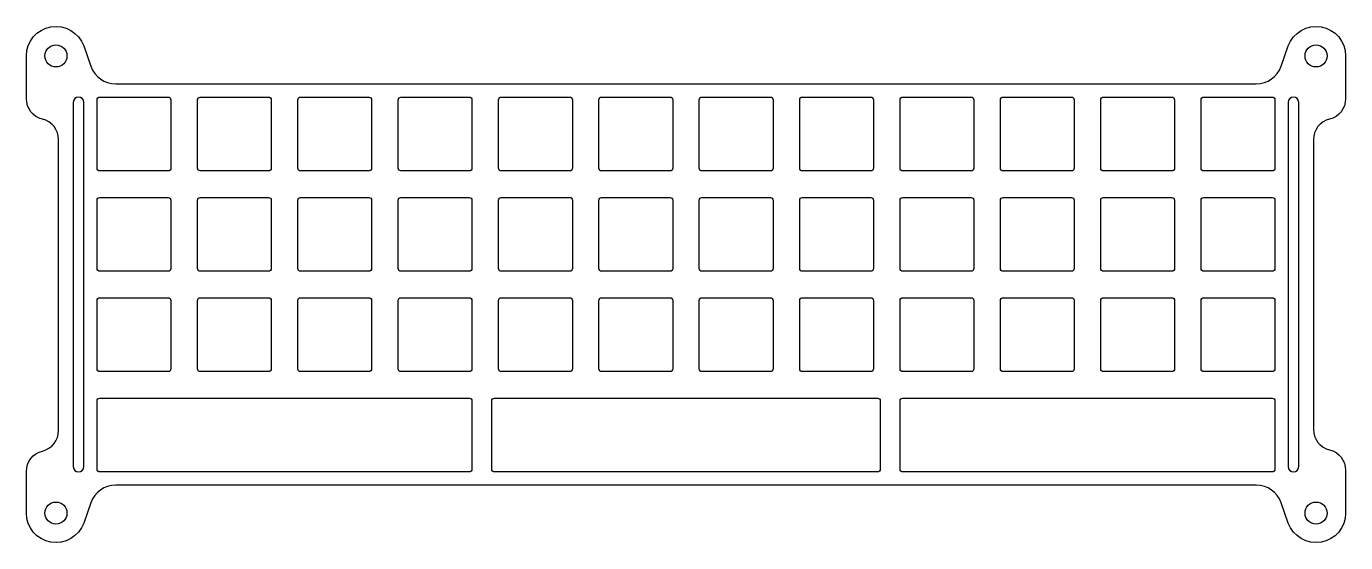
# Model space of a CAD drawing. Header units: millimetres. Extents: x -11 to 240, y -87 to 11.
import ezdxf

# ---------------------------------------------------------------- set-up
doc = ezdxf.new("R2010")
doc.units = ezdxf.units.MM
doc.layers.get('0').update_dxf_attribs({"linetype": 'CONTINUOUS'})

msp = doc.modelspace()

# ---------------------------------------------------------------- linework, layer by layer
for points in [[(-0.03, -83.38, -0.842319), (-10.9, -81.5), (-10.9, -73.6, -0.345602), (-7.85, -69.71, 0.345602), (-4.8, -65.83), (-4.8, -10.6, 0.345602), (-7.85, -6.71, -0.345602), (-10.9, -2.83), (-10.9, 5.3, -0.842319), (-0.03, 7.18), (1.34, 3.33, 0.317374), (6.05, 0), (222.55, 0, 0.317374), (227.26, 3.33), (228.63, 7.18, -0.842319), (239.5, 5.3), (239.5, -2.83, -0.345602), (236.45, -6.71, 0.345602), (233.4, -10.6), (233.4, -65.6, 0.345602), (236.45, -69.49, -0.345602), (239.5, -73.37), (239.5, -81.5, -0.842319), (228.63, -83.38), (227.26, -79.53, 0.317374), (222.55, -76.2), (6.05, -76.2, 0.317374), (1.34, -79.53)], [(0, -72.68), (0, -3.52, 1), (-2, -3.52), (-2, -72.68, 1)], [(3.02, -16.53, -0.414214), (2.52, -16.02), (2.52, -3.02, -0.414214), (3.02, -2.53), (16.02, -2.53, -0.414214), (16.52, -3.02), (16.52, -16.02, -0.414214), (16.02, -16.53)], [(35.58, -16.02, -0.414214), (35.08, -16.53), (22.07, -16.53, -0.414214), (21.58, -16.02), (21.58, -3.02, -0.414214), (22.07, -2.53), (35.08, -2.53, -0.414214), (35.58, -3.02)], [(41.12, -16.53, -0.414214), (40.62, -16.02), (40.62, -3.02, -0.414214), (41.12, -2.53), (54.13, -2.53, -0.414214), (54.62, -3.02), (54.62, -16.02, -0.414214), (54.13, -16.53)], [(73.17, -2.53, -0.414214), (73.67, -3.02), (73.67, -16.02, -0.414214), (73.17, -16.53), (60.17, -16.53, -0.414214), (59.68, -16.02), (59.68, -3.02, -0.414214), (60.17, -2.53)], [(92.73, -16.02, -0.414214), (92.22, -16.53), (79.22, -16.53, -0.414214), (78.72, -16.02), (78.72, -3.02, -0.414214), (79.22, -2.53), (92.22, -2.53, -0.414214), (92.73, -3.02)], [(98.28, -16.53, -0.414214), (97.78, -16.02), (97.78, -3.02, -0.414214), (98.28, -2.53), (111.28, -2.53, -0.414214), (111.78, -3.02), (111.78, -16.02, -0.414214), (111.28, -16.53)], [(116.83, -3.02, -0.414214), (117.33, -2.53), (130.32, -2.53, -0.414214), (130.82, -3.02), (130.82, -16.02, -0.414214), (130.32, -16.53), (117.33, -16.53, -0.414214), (116.83, -16.02)], [(135.88, -16.02), (135.88, -3.02, -0.414214), (136.38, -2.53), (149.38, -2.53, -0.414214), (149.88, -3.02), (149.88, -16.02, -0.414214), (149.38, -16.53), (136.38, -16.53, -0.414214)], [(155.43, -16.53, -0.414214), (154.93, -16.02), (154.93, -3.02, -0.414214), (155.43, -2.53), (168.43, -2.53, -0.414214), (168.93, -3.02), (168.93, -16.02, -0.414214), (168.43, -16.53)], [(187.97, -16.02, -0.414214), (187.47, -16.53), (174.48, -16.53, -0.414214), (173.98, -16.02), (173.98, -3.02, -0.414214), (174.48, -2.53), (187.47, -2.53, -0.414214), (187.97, -3.02)], [(193.53, -16.53, -0.414214), (193.03, -16.02), (193.03, -3.02, -0.414214), (193.53, -2.53), (206.53, -2.53, -0.414214), (207.03, -3.02), (207.03, -16.02, -0.414214), (206.53, -16.53)], [(225.58, -2.53, -0.414214), (226.08, -3.02), (226.08, -16.02, -0.414214), (225.58, -16.53), (212.57, -16.53, -0.414214), (212.07, -16.02), (212.07, -3.02, -0.414214), (212.57, -2.53)], [(230.6, -72.68), (230.6, -3.52, 1), (228.6, -3.52), (228.6, -72.68, 1)], [(2.52, -35.08), (2.52, -22.07, -0.414214), (3.02, -21.58), (16.02, -21.58, -0.414214), (16.52, -22.07), (16.52, -35.08, -0.414214), (16.02, -35.58), (3.02, -35.58, -0.414214)], [(35.08, -21.58, -0.414214), (35.58, -22.07), (35.58, -35.08, -0.414214), (35.08, -35.58), (22.07, -35.58, -0.414214), (21.58, -35.08), (21.58, -22.07, -0.414214), (22.07, -21.58)], [(54.13, -35.58), (41.12, -35.58, -0.414214), (40.62, -35.08), (40.62, -22.07, -0.414214), (41.12, -21.58), (54.13, -21.58, -0.414214), (54.62, -22.07), (54.62, -35.08, -0.414214)], [(59.68, -35.08), (59.68, -22.07, -0.414214), (60.17, -21.58), (73.17, -21.58, -0.414214), (73.67, -22.07), (73.67, -35.08, -0.414214), (73.17, -35.58), (60.17, -35.58, -0.414214)], [(79.22, -35.58, -0.414214), (78.72, -35.08), (78.72, -22.07, -0.414214), (79.22, -21.58), (92.22, -21.58, -0.414214), (92.73, -22.07), (92.73, -35.08, -0.414214), (92.22, -35.58)], [(111.78, -35.08, -0.414214), (111.28, -35.58), (98.28, -35.58, -0.414214), (97.78, -35.08), (97.78, -22.07, -0.414214), (98.28, -21.58), (111.28, -21.58, -0.414214), (111.78, -22.07)], [(117.33, -35.58, -0.414214), (116.83, -35.08), (116.83, -22.07, -0.414214), (117.33, -21.58), (130.32, -21.58, -0.414214), (130.82, -22.07), (130.82, -35.08, -0.414214), (130.32, -35.58)], [(149.38, -21.58, -0.414214), (149.88, -22.07), (149.88, -35.08, -0.414214), (149.38, -35.58), (136.38, -35.58, -0.414214), (135.88, -35.08), (135.88, -22.07, -0.414214), (136.38, -21.58)], [(154.93, -35.08), (154.93, -22.07, -0.414214), (155.43, -21.58), (168.43, -21.58, -0.414214), (168.93, -22.07), (168.93, -35.08, -0.414214), (168.43, -35.58), (155.43, -35.58, -0.414214)], [(187.47, -35.58), (174.48, -35.58, -0.414214), (173.98, -35.08), (173.98, -22.07, -0.414214), (174.48, -21.58), (187.47, -21.58, -0.414214), (187.97, -22.07), (187.97, -35.08, -0.414214)], [(206.53, -35.58), (193.53, -35.58, -0.414214), (193.03, -35.08), (193.03, -22.07, -0.414214), (193.53, -21.58), (206.53, -21.58, -0.414214), (207.03, -22.07), (207.03, -35.08, -0.414214)], [(212.07, -35.08), (212.07, -22.07, -0.414214), (212.57, -21.58), (225.58, -21.58, -0.414214), (226.08, -22.07), (226.08, -35.08, -0.414214), (225.58, -35.58), (212.57, -35.58, -0.414214)], [(3.02, -54.63, -0.414214), (2.52, -54.13), (2.52, -41.12, -0.414214), (3.02, -40.62), (16.02, -40.62, -0.414214), (16.52, -41.12), (16.52, -54.13, -0.414214), (16.02, -54.63)], [(35.58, -54.13, -0.414214), (35.08, -54.63), (22.07, -54.63, -0.414214), (21.58, -54.13), (21.58, -41.12, -0.414214), (22.07, -40.62), (35.08, -40.62, -0.414214), (35.58, -41.12)], [(41.12, -54.63, -0.414214), (40.62, -54.13), (40.62, -41.12, -0.414214), (41.12, -40.62), (54.13, -40.62, -0.414214), (54.62, -41.12), (54.62, -54.13, -0.414214), (54.13, -54.63)], [(73.17, -40.62, -0.414214), (73.67, -41.12), (73.67, -54.13, -0.414214), (73.17, -54.63), (60.17, -54.63, -0.414214), (59.68, -54.13), (59.68, -41.12, -0.414214), (60.17, -40.62)], [(78.72, -54.13), (78.72, -41.12, -0.414214), (79.22, -40.62), (92.22, -40.62, -0.414214), (92.73, -41.12), (92.73, -54.13, -0.414214), (92.22, -54.63), (79.22, -54.63, -0.414214)], [(111.28, -54.63), (98.28, -54.63, -0.414214), (97.78, -54.13), (97.78, -41.12, -0.414214), (98.28, -40.62), (111.28, -40.62, -0.414214), (111.78, -41.12), (111.78, -54.13, -0.414214)], [(130.32, -54.63), (117.33, -54.63, -0.414214), (116.83, -54.13), (116.83, -41.12, -0.414214), (117.33, -40.62), (130.32, -40.62, -0.414214), (130.82, -41.12), (130.82, -54.13, -0.414214)], [(135.88, -54.13), (135.88, -41.12, -0.414214), (136.38, -40.62), (149.38, -40.62, -0.414214), (149.88, -41.12), (149.88, -54.13, -0.414214), (149.38, -54.63), (136.38, -54.63, -0.414214)], [(155.43, -54.63, -0.414214), (154.93, -54.13), (154.93, -41.12, -0.414214), (155.43, -40.62), (168.43, -40.62, -0.414214), (168.93, -41.12), (168.93, -54.13, -0.414214), (168.43, -54.63)], [(187.97, -54.13, -0.414214), (187.47, -54.63), (174.48, -54.63, -0.414214), (173.98, -54.13), (173.98, -41.12, -0.414214), (174.48, -40.62), (187.47, -40.62, -0.414214), (187.97, -41.12)], [(193.53, -54.63, -0.414214), (193.03, -54.13), (193.03, -41.12, -0.414214), (193.53, -40.62), (206.53, -40.62, -0.414214), (207.03, -41.12), (207.03, -54.13, -0.414214), (206.53, -54.63)], [(225.58, -40.62, -0.414214), (226.08, -41.12), (226.08, -54.13, -0.414214), (225.58, -54.63), (212.57, -54.63, -0.414214), (212.07, -54.13), (212.07, -41.12, -0.414214), (212.57, -40.62)], [(2.52, -60.17, -0.414214), (3.02, -59.68), (73.17, -59.68, -0.414214), (73.67, -60.17), (73.67, -73.17, -0.414214), (73.17, -73.68), (3.02, -73.68, -0.414214), (2.52, -73.17)], [(92.22, -73.68), (88.75, -73.68), (86.81, -73.68), (77.93, -73.68, -0.414214), (77.43, -73.17), (77.43, -60.17, -0.414214), (77.93, -59.68), (150.67, -59.68, -0.414214), (151.17, -60.17), (151.17, -73.17, -0.414214), (150.67, -73.68), (141.79, -73.68), (139.85, -73.68), (136.38, -73.68), (130.32, -73.68), (129.23, -73.68), (127.33, -73.68), (101.28, -73.68), (99.37, -73.68), (98.28, -73.68)], [(154.93, -73.17), (154.93, -60.17, -0.414214), (155.43, -59.68), (225.58, -59.68, -0.414214), (226.08, -60.17), (226.08, -73.17, -0.414214), (225.58, -73.68), (155.43, -73.68, -0.414214)]]:
    msp.add_lwpolyline(points, format="xyb", close=True)
for centre in [(-5.3, 5.3), (233.9, 5.3), (-5.3, -81.5), (233.9, -81.5)]:
    msp.add_circle(centre, 2.1)

doc.saveas('drawing.dxf')
